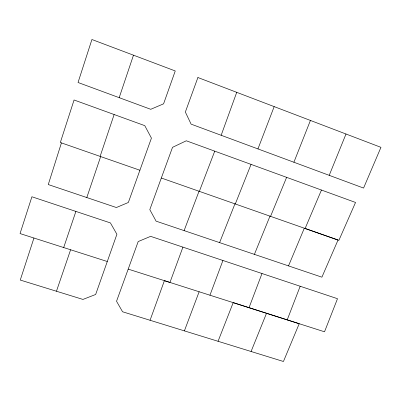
<?xml version="1.0" encoding="UTF-8"?>
<svg xmlns="http://www.w3.org/2000/svg" width="401" height="401" viewBox="0 0 401 401"><rect width="100%" height="100%" fill="white"/><g stroke="black" fill="none" stroke-linecap="round" stroke-linejoin="round"><path stroke-width="0.6" d="M61.423 142.891L48.275 184.555L116.38 207.528L128.345 202.485L151.423 138.109L144.776 125.648L74.065 99.989L60.325 142.51L100.666 156.58L86.801 197.553M33.945 238.029L20.261 280.058L82.947 299.427L95.654 294.479L116.907 234.274L110.42 222.916L31.91 196.766L20.05 233.572L107.288 261.517M119.182 97.669L133.483 55.183L91.919 39.509L78.04 82.496L150.741 109.303L163.583 103.824L175.252 70.957L133.483 55.183M114.135 114.531L100.115 156.39L139.904 170.245M63.689 247.552L75.894 211.417M56.451 291.241L70.616 249.768M150.059 320.269L164.405 280.665L324.519 331.792L337.502 298.705L150.626 236.354L138.195 241.552L116.541 301.266L122.561 311.772L283.437 361.491L299.206 323.717L233.197 302.635L218.059 341.286M221.162 135.282L236.73 92.325M161.322 178.014L149.804 209.633L156.089 221.151L321.903 277.176L338.038 240.034L161.322 178.014L172.52 147.342L186.3 140.786L355.532 202.46L338.9 240.334L305.116 228.48L321.457 190.039M182.921 247.131L169.959 282.439L128.2 269.116M209.949 295.216L222.931 260.48M184.395 330.88L199.132 291.758M184.109 230.615L199.031 191.257M249.031 307.692L261.998 273.517M199.342 191.372L214.741 151.147M257.948 148.916L274.174 106.616M287.211 319.883L300.174 286.254M219.603 242.61L234.941 203.863M293.898 162.24L310.419 120.45M235.297 203.989L251.061 164.385M251.076 351.492L266.525 313.271M329.216 175.332L345.998 134.014M254.399 254.364L269.983 216.154M270.555 216.355L286.62 177.342M288.514 265.898L304.314 228.194M197.904 77.523L185.352 112.039L191.107 124.14L363.572 188.069L380.95 147.342L197.904 77.523"/></g></svg>
